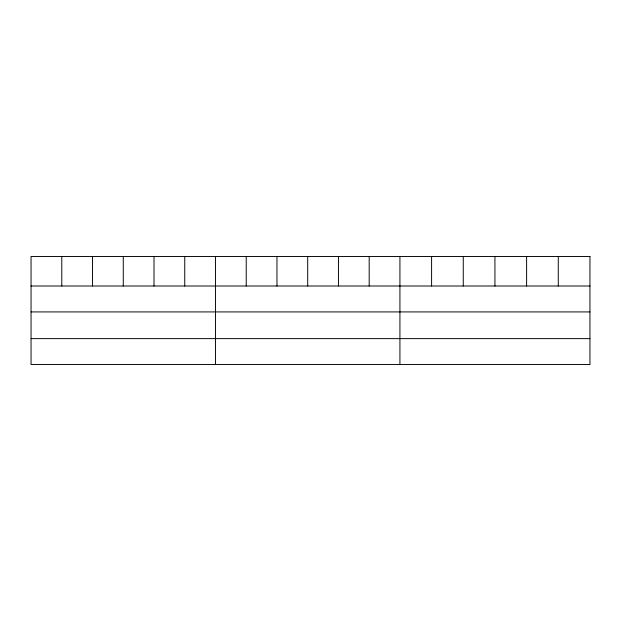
<?xml version="1.0" encoding="UTF-8"?>
<svg xmlns="http://www.w3.org/2000/svg" width="621" height="621" viewBox="0 0 621 621"><rect width="100%" height="100%" fill="white"/><g stroke="black" fill="none" stroke-linecap="round" stroke-linejoin="round"><path stroke-width="0.93" d="M31.05 286.009L589.95 286.009M31.05 311.921L589.95 311.921M31.05 338.624L589.95 338.624M558.279 256.465L558.279 286.009M526.608 256.465L526.608 286.009M494.937 256.465L494.937 286.009M463.266 256.465L463.266 286.009M431.595 256.465L431.595 286.009M399.924 256.465L399.924 364.535M369.185 256.465L369.185 286.009M338.445 256.465L338.445 286.009M307.705 256.465L307.705 286.009M276.966 256.465L276.966 286.009M246.226 256.465L246.226 286.009M215.487 256.465L215.487 364.535M184.748 256.465L184.748 286.009M154.008 256.465L154.008 286.009M123.269 256.465L123.269 286.009M92.529 256.465L92.529 286.009M61.789 256.465L61.789 286.009M589.95 256.465L31.05 256.465L31.05 364.535L589.95 364.535L589.95 256.465"/></g></svg>
